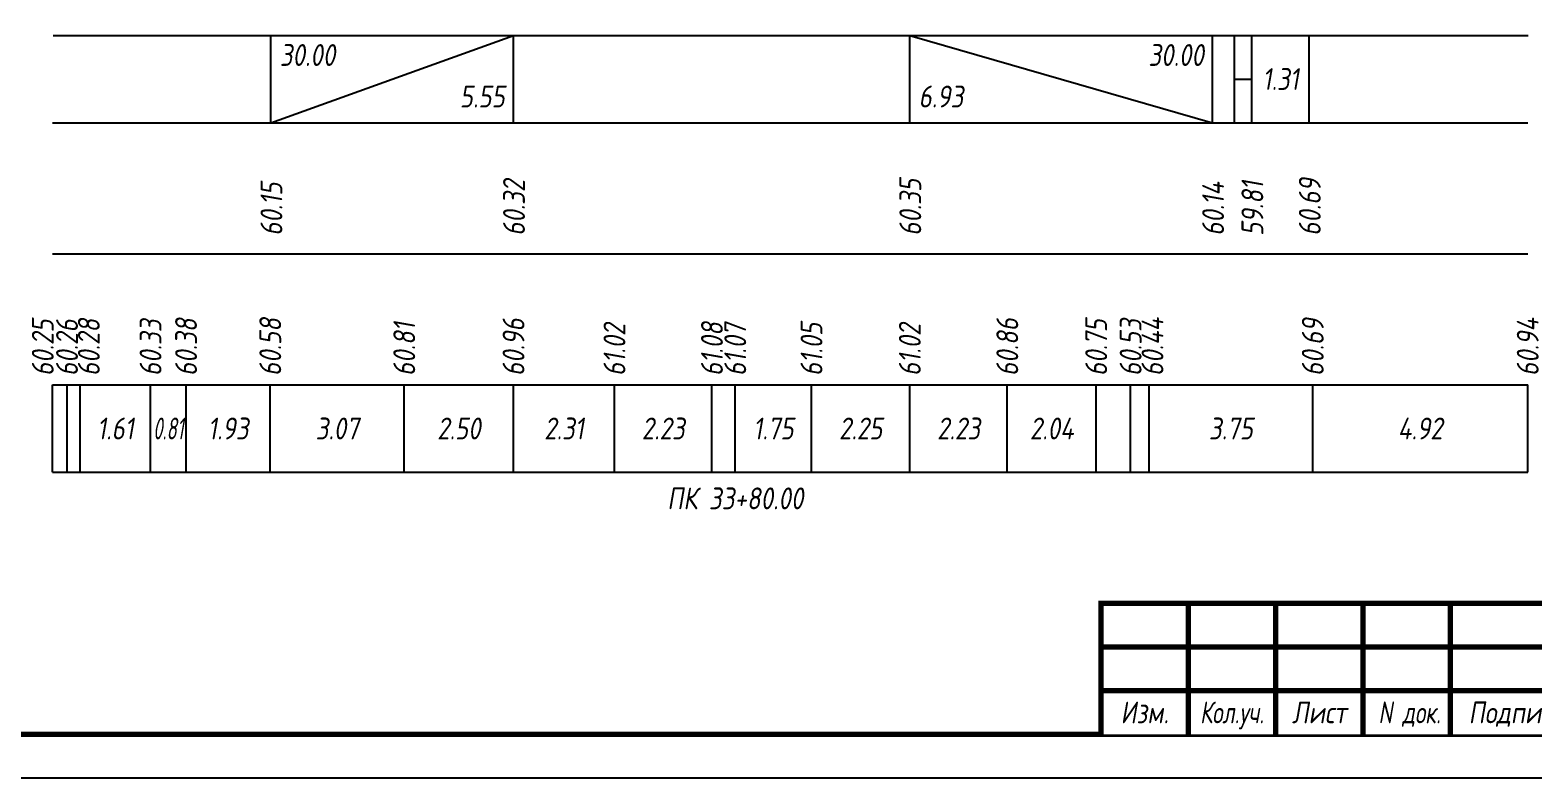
# Model space of a CAD drawing. Extents: x -717 to 1451, y -133302 to 233.
# Drawn here: x 77.4 to 249.4, y -52868.4 to -52782.8 of the extents above; entities that cross this region are included whole.
import ezdxf
from ezdxf.enums import TextEntityAlignment as Align

# ---------------------------------------------------------------- set-up
doc = ezdxf.new("R2010")
doc.units = 0
for name, color, linetype in [('Зарамочное оформление', 7, 'Continuous'), ('Код_510', 7, 'Continuous'), ('Код_516', 1, 'Continuous'), ('Подписи поперечников', 7, 'Continuous'), ('Таблица', 7, 'Continuous')]:
    doc.layers.add(name, color=color, linetype=linetype)
doc.styles.add('М', font='romand.shx', dxfattribs={"width": 0.8, "oblique": 10, "height": 2.5})

# ---------------------------------------------------------------- blocks, each defined once
blk = doc.blocks.new('Штамп')
at = {"linetype": 'Continuous'}
blk.add_wipeout([(199.95, -411.25), (384.95, -411.25), (384.95, -426.25), (199.95, -426.25)], dxfattribs=at).dxf.layer = 'Зарамочное оформление'
at = {"layer": 'Зарамочное оформление', "linetype": 'Continuous', "lineweight": -3, "const_width": 0.6, "flags": 128}
for points in [[(199.95, -426.25), (199.95, -411.25), (384.95, -411.25)], [(209.95, -411.25), (209.95, -426.25)], [(219.95, -411.25), (219.95, -426.25)], [(229.95, -411.25), (229.95, -426.25)], [(239.95, -411.25), (239.95, -426.25)], [(199.95, -416.25), (264.95, -416.25)], [(199.95, -421.25), (264.95, -421.25)]]:
    blk.add_lwpolyline(points, dxfattribs=at)
at = {"layer": 'Зарамочное оформление', "linetype": 'Continuous', "style": 'М', "oblique": 10}
for s, width, p in [('Изм.', 0.8, (204.95, -423.75)), ('Кол.уч.', 0.7, (214.95, -423.75)), ('Лист', 0.8, (224.95, -423.75)), ('N док.', 0.7, (235.28, -423.75)), ('Подпись', 0.8, (247.45, -423.75))]:
    blk.add_text(s, height=2.5, dxfattribs=dict(at, width=width)).set_placement(p, align=Align.MIDDLE_CENTER)
blk = doc.blocks.new('шифр')
blk.add_blockref('Штамп', (0, -52497))

msp = doc.modelspace()

# ---------------------------------------------------------------- linework, layer by layer
at = {"flags": 128}
msp.add_lwpolyline([(-30.054, -52868.421), (389.946, -52868.421), (389.946, -52571.421), (-30.054, -52571.421)], close=True, dxfattribs=at)
at = {"const_width": 0.6, "flags": 128}
msp.add_lwpolyline([(-10.054, -52863.421), (384.946, -52863.421), (384.946, -52576.421), (-10.054, -52576.421)], close=True, dxfattribs=at)
at = {"layer": 'Код_510'}
for p, q in [((79.946, -52833.421), (79.946, -52823.421)), ((81.601, -52833.421), (81.601, -52823.421)), ((83.123, -52833.421), (83.123, -52823.421)), ((91.166, -52833.421), (91.166, -52823.421)), ((95.232, -52833.421), (95.232, -52823.421)), ((104.87, -52833.421), (104.87, -52823.421)), ((120.206, -52833.421), (120.206, -52823.421)), ((132.714, -52833.421), (132.714, -52823.421)), ((144.267, -52833.421), (144.267, -52823.421)), ((155.429, -52833.421), (155.429, -52823.421)), ((158.095, -52833.421), (158.095, -52823.421)), ((166.825, -52833.421), (166.825, -52823.421)), ((178.076, -52833.421), (178.076, -52823.421)), ((189.235, -52833.421), (189.235, -52823.421)), ((199.415, -52833.421), (199.415, -52823.421)), ((203.352, -52833.421), (203.352, -52823.421)), ((205.459, -52833.421), (205.459, -52823.421)), ((224.201, -52833.421), (224.201, -52823.421)), ((248.805, -52833.421), (248.805, -52823.421))]:
    msp.add_line(p, q, dxfattribs=at)
at = {"layer": 'Код_516'}
for p, q in [((104.946, -52793.421), (104.946, -52783.421)), ((104.946, -52793.421), (132.714, -52783.421)), ((132.714, -52793.421), (132.714, -52783.421)), ((178.076, -52793.421), (178.076, -52783.421)), ((178.076, -52783.421), (212.737, -52793.421)), ((212.737, -52793.421), (212.737, -52783.421)), ((215.235, -52793.421), (215.235, -52783.421)), ((217.235, -52793.421), (217.235, -52783.421)), ((223.805, -52793.421), (223.805, -52783.421)), ((215.235, -52788.421), (217.235, -52788.421))]:
    msp.add_line(p, q, dxfattribs=at)
at = {"layer": 'Таблица'}
for p, q in [((80, -52783.421), (248.86, -52783.421)), ((79.946, -52793.421), (248.805, -52793.421)), ((79.946, -52808.421), (248.805, -52808.421)), ((79.946, -52823.421), (248.805, -52823.421)), ((79.946, -52833.421), (248.805, -52833.421))]:
    msp.add_line(p, q, dxfattribs=at)

# ---------------------------------------------------------------- texts
at = {"layer": 'Код_510', "style": 'М', "oblique": 10, "width": 0.8}
for s, p in [('60.25', (78.825, -52822.421)), ('60.26', (81.601, -52822.421)), ('60.28', (84.101, -52822.421)), ('60.33', (91.166, -52822.421)), ('60.38', (95.232, -52822.421)), ('60.58', (104.87, -52822.421)), ('60.81', (120.206, -52822.421)), ('60.96', (132.714, -52822.421)), ('61.02', (144.267, -52822.421)), ('61.08', (155.429, -52822.421)), ('61.07', (158.095, -52822.421)), ('61.05', (166.825, -52822.421)), ('61.02', (178.076, -52822.421)), ('60.86', (189.235, -52822.421)), ('60.75', (199.415, -52822.421)), ('60.53', (203.352, -52822.421)), ('60.44', (205.852, -52822.421)), ('60.69', (224.201, -52822.421)), ('60.94', (248.805, -52822.421))]:
    msp.add_text(s, height=2.5, rotation=90, dxfattribs=at).set_placement(p, align=Align.MIDDLE_LEFT)
at = {"layer": 'Код_510', "style": 'М', "oblique": 10}
for s, width, p in [('1.61', 0.8, (87.144, -52828.421)), ('0.81', 0.6, (93.199, -52828.421)), ('1.93', 0.8, (100.051, -52828.421)), ('3.07', 0.8, (112.538, -52828.421)), ('2.50', 0.8, (126.46, -52828.421)), ('2.31', 0.8, (138.491, -52828.421)), ('2.23', 0.8, (149.848, -52828.421)), ('1.75', 0.8, (162.46, -52828.421)), ('2.25', 0.8, (172.451, -52828.421)), ('2.23', 0.8, (183.656, -52828.421)), ('2.04', 0.8, (194.325, -52828.421)), ('3.75', 0.8, (214.83, -52828.421)), ('4.92', 0.8, (236.503, -52828.421))]:
    msp.add_text(s, height=2.5, dxfattribs=dict(at, width=width)).set_placement(p, align=Align.MIDDLE_CENTER)
at = {"layer": 'Код_516', "style": 'М', "oblique": 10, "width": 0.8}
msp.add_text('30.00', height=2.5, dxfattribs=at).set_placement((105.946, -52784.421), align=Align.TOP_LEFT)
msp.add_text('30.00', height=2.5, dxfattribs=at).set_placement((211.737, -52784.421), align=Align.TOP_RIGHT)
msp.add_text('1.31', height=2.5, dxfattribs=at).set_placement((220.52, -52788.421), align=Align.MIDDLE_CENTER)
msp.add_text('5.55', height=2.5, dxfattribs=at).set_placement((131.714, -52792.421), align=Align.BOTTOM_RIGHT)
msp.add_text('6.93', height=2.5, dxfattribs=at).set_placement((179.076, -52792.421), align=Align.BOTTOM_LEFT)
for s, p in [('60.32', (132.768, -52806.371)), ('60.35', (178.131, -52806.371)), ('60.69', (223.86, -52806.371)), ('60.15', (105, -52806.371)), ('60.14', (212.791, -52806.371)), ('59.81', (217.289, -52806.371))]:
    msp.add_text(s, height=2.5, rotation=90, dxfattribs=at).set_placement(p, align=Align.MIDDLE_LEFT)
at = {"layer": 'Подписи поперечников', "style": 'М', "oblique": 10, "width": 0.8}
msp.add_text('ПК 33+80.00', height=2.5, dxfattribs=at).set_placement((158.095, -52838.421), align=Align.BOTTOM_CENTER)

# ---------------------------------------------------------------- next in the draw order: block references
msp.add_blockref('шифр', (0, 59.829))

doc.saveas('drawing.dxf')
